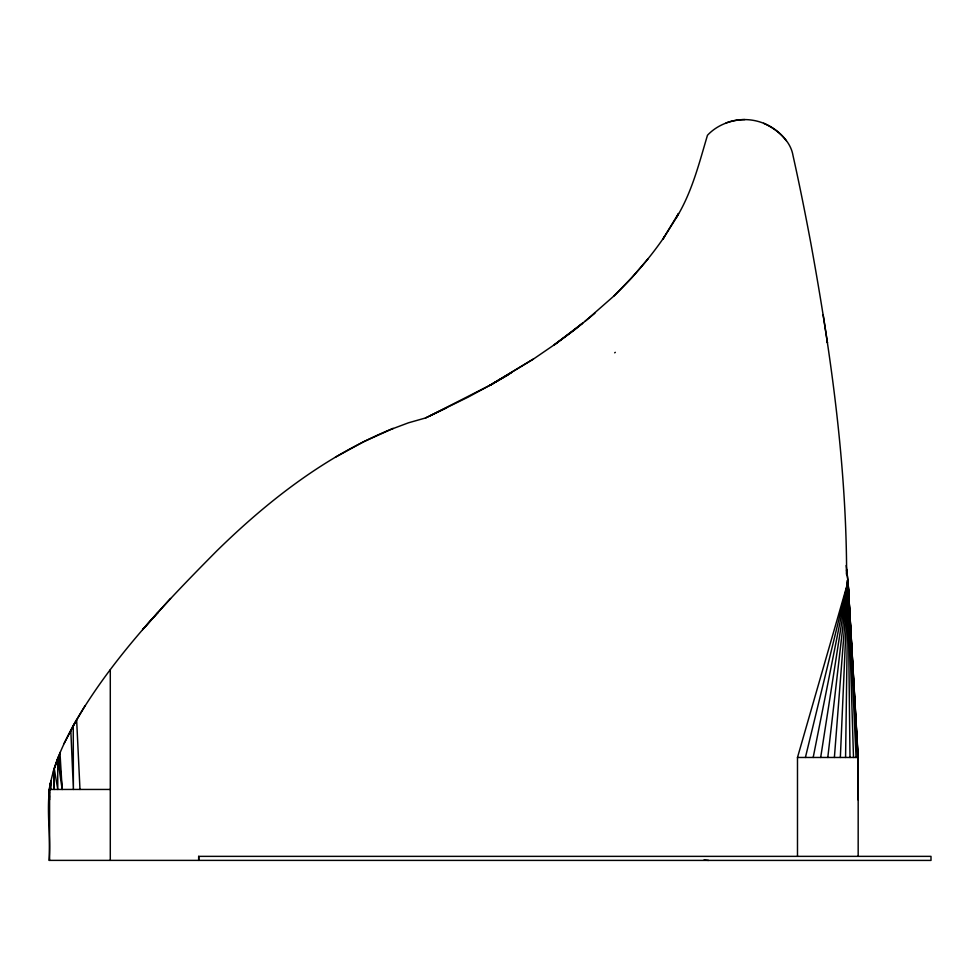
<?xml version="1.0" encoding="UTF-8"?>
<svg xmlns="http://www.w3.org/2000/svg" width="980" height="980" viewBox="0 0 980 980"><rect width="100%" height="100%" fill="white"/><g stroke="black" fill="none" stroke-linecap="round" stroke-linejoin="round"><path stroke-width="1.47" d="M335.466 457.158L363.605 441.772L393.188 428.407C326.132 455.504 268.018 500.67 216.715 550.981C163.623 604.538 110.74 659.883 73.12 725.776C63.7 743.355 55.125 761.644 50.899 781.244C45.448 807.091 51.119 834.176 49 860.379L931 860.416L931 856.361L198.695 856.361L198.695 860.379L198.695 856.361M49.6 860.379L49.6 787.038L50.139 789.451M110.287 860.379L110.287 669.806M846.622 574.329C846.389 463.173 830.709 352.69 810.889 243.518C805.389 214.118 799.533 184.779 793.016 155.6C790.517 140.459 776.956 129.311 763.653 123.272M49.6 799.729L49.27 789.954L50.899 781.244L50.923 789.451M49.466 792.073L49 799.729L49.049 789.451L110.287 789.451M49 799.729L49.539 789.917M845.569 757.467L848.031 581.789L846.157 565.521M846.512 574.329L846.647 569.76L848.031 581.789L858.174 757.467L858.174 856.361M50.029 788.533L50.801 781.685L50.139 788.778M840.338 757.467L848.031 581.789L797.487 757.467L797.487 856.361M834.384 757.467L848.031 581.789L805.401 757.467M49.87 788.716L50.139 785.727M57.685 759.194L62.193 789.451L58.886 755.641L54.267 768.614L57.783 789.451L57.685 759.194L60.356 752.199M827.794 757.467L848.031 581.789L858.027 757.467L848.031 581.789L813.18 757.467M50.102 786.279L49.723 788.704L50.899 781.244L49.796 788.079M820.677 757.467L848.031 581.789L857.635 757.467M57.783 758.226L53.496 770.868L54.267 789.451L54.267 768.614M64.006 743.636L76.636 719.859L79.98 789.451M676.286 217.707L678.491 213.518L663.092 238.814L676.286 217.842C691.929 192.411 699.083 163.44 707.462 135.277C716.992 125.073 731.019 119.744 744.874 119.585M85.003 705.772L73.255 725.776L73.39 789.451L70.817 730.455M663.092 238.802L664.452 236.658M584.987 321.366L613.884 296.034C631.99 278.455 648.687 259.43 663.092 238.691M648.16 258.72L631.696 277.781L613.884 296.034M170.52 598.474L142.602 629.589M157.523 612.978L157.988 612.451L143.252 628.878M570.47 332.832L582.733 323.082L554.374 344.715L533.157 359.256L489.816 385.397L468.097 397.133L425.528 417.97L408.464 422.809L393.188 428.542M554.374 344.715L575.027 329.488L594.934 313.208M614.668 352.825L615.318 352.322M554.374 344.838L569.772 333.347M508.179 374.826L489.816 385.41L533.157 359.146M489.816 385.41L511.572 372.657M489.816 385.287L429.595 416.035L446.598 407.864M425.528 417.97L429.595 416.035M797.487 757.467L858.174 757.467L858.174 799.729L858.027 796.667M49 795.576L49.098 796.777M704.032 859.962L708.601 860.416M823.176 314.923L827.439 342.902L827.206 341.371M59.988 753.057L62.193 789.451M846.781 574.329L846.647 569.76L846.941 575.285M847.173 580.417L847.406 584.987L847.222 581.949M848.166 599.711L848.313 602.761M49.343 794.707L49.466 797.218M846.647 569.76L846.855 574.329M849.991 757.467L848.031 581.789L856.067 757.467M857.966 795.148L858.174 799.729M848.031 581.789L853.507 757.467M726.033 122.941A52.05 52.05 0 0 1 786.242 140.642"/></g></svg>
